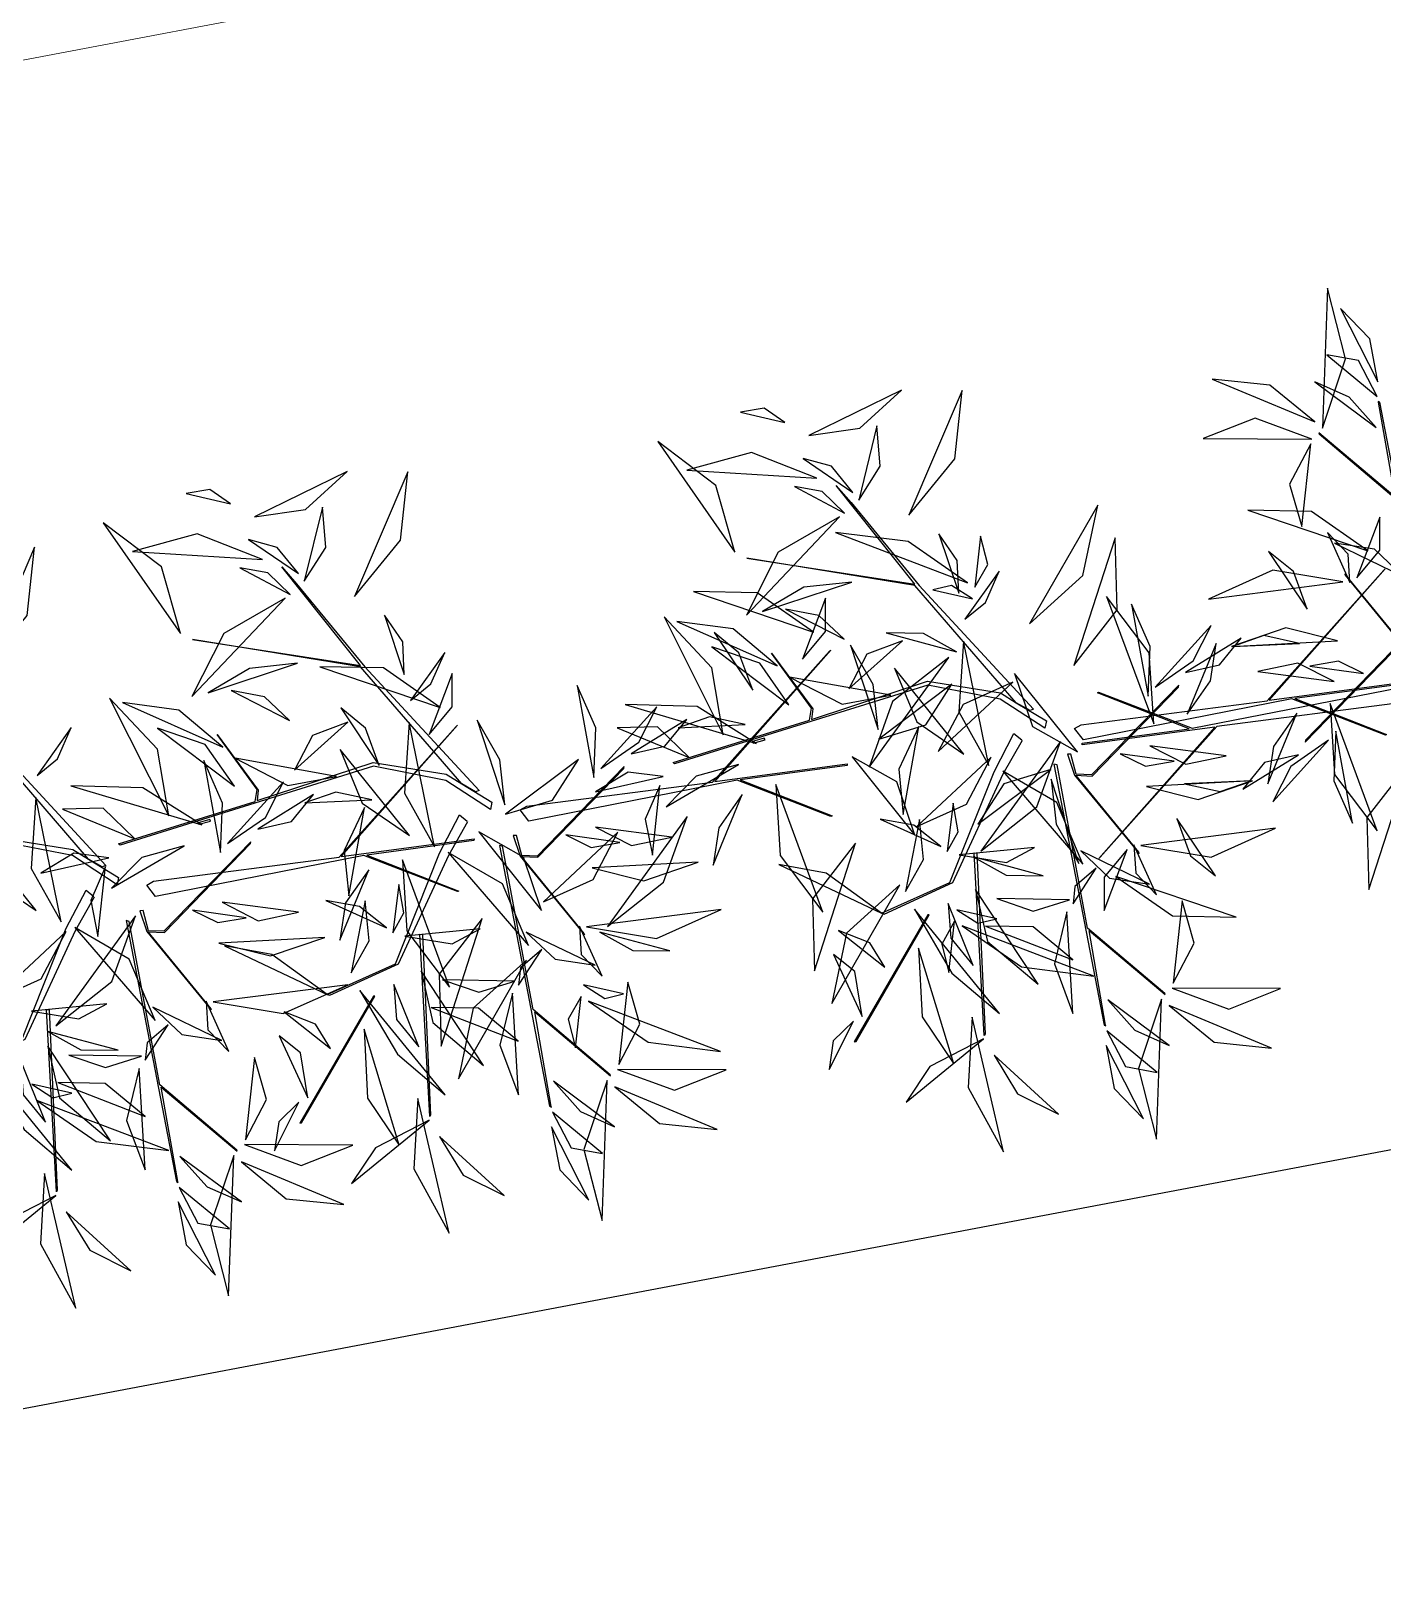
# Model space of a CAD drawing. Header units: centimetres. Extents: x 197412 to 267601, y -375791 to -305433.
# Drawn here: x 208761 to 210687, y -317159 to -314951 of the extents above; entities that cross this region are included whole.
import ezdxf

# ---------------------------------------------------------------- set-up
doc = ezdxf.new("R2010")
doc.units = ezdxf.units.CM
doc.layers.add('3-BAT C-Niveau 0', color=250, linetype='Continuous')
doc.layers.add('prlm-ZCARTOUCHE', color=7, linetype='Continuous', lineweight=13)

# ---------------------------------------------------------------- blocks, each defined once
blk = doc.blocks.new('Groupe-245-1')
at = {"linetype": 'Continuous', "flags": 128}
for points in [[(12697.39, -44405.45), (12691.03, -44401.29), (12680.74, -44399.29), (12644.64, -44410.51), (12644.44, -44410.34), (12663.89, -44404.29), (12664.16, -44402.59), (12658.48, -44394.77), (12664.33, -44402.68), (12664.18, -44404.18), (12680.7, -44398.75), (12691.09, -44400.42), (12693.32, -44401.8), (12678.88, -44385.1), (12654.94, -44381.22), (12678.87, -44384.91), (12667.68, -44370.89), (12669.79, -44373.31), (12679.51, -44385.11), (12695.79, -44402.72), (12695.29, -44402.91), (12693.32, -44401.8), (12697.62, -44404.39)], [(12644.22, -44416.16), (12637.85, -44412), (12627.56, -44410), (12591.46, -44421.22), (12591.26, -44421.05), (12610.71, -44415), (12610.99, -44413.3), (12605.3, -44405.48), (12611.15, -44413.39), (12611, -44414.89), (12627.52, -44409.46), (12637.92, -44411.13), (12640.14, -44412.52), (12625.7, -44395.82), (12601.76, -44391.93), (12625.7, -44395.62), (12614.5, -44381.6), (12616.61, -44384.02), (12626.34, -44395.82), (12642.62, -44413.43), (12642.11, -44413.62), (12640.14, -44412.52), (12644.44, -44415.11)], [(12745.88, -44382.74), (12729.34, -44401.43), (12748.23, -44398.92), (12748.21, -44399.16), (12732.99, -44401.22), (12746.06, -44406.34), (12745.9, -44406.43), (12732.56, -44401.28), (12702.89, -44407.11), (12701.62, -44405.5), (12702.59, -44404.95), (12729.05, -44401.54), (12745.69, -44382.91)], [(12692.7, -44393.45), (12676.16, -44412.14), (12695.06, -44409.63), (12695.04, -44409.87), (12679.81, -44411.93), (12692.88, -44417.06), (12692.72, -44417.14), (12679.38, -44411.99), (12649.71, -44417.82), (12648.44, -44416.21), (12649.42, -44415.66), (12675.87, -44412.25), (12692.51, -44393.62)], [(12700.64, -44409.15), (12701.64, -44412.11), (12710.8, -44423.27), (12710.77, -44423.1), (12701.82, -44412.14), (12704.13, -44412.25), (12716.41, -44399.59), (12716.45, -44399.32), (12704.05, -44412.07), (12701.87, -44412.01), (12701.11, -44409.14)], [(12647.46, -44419.86), (12648.47, -44422.82), (12657.63, -44433.99), (12657.6, -44433.81), (12648.64, -44422.85), (12650.96, -44422.96), (12663.23, -44410.3), (12663.28, -44410.03), (12650.88, -44422.78), (12648.7, -44422.72), (12647.94, -44419.85)], [(12688.88, -44448.96), (12688.76, -44449.19), (12687.35, -44423.21), (12687.73, -44423.23)], [(12680.94, -44432.03), (12680.75, -44432.02), (12670.23, -44450.11), (12670.5, -44450.08)], [(12635.7, -44459.67), (12635.59, -44459.9), (12634.17, -44433.92), (12634.56, -44433.94)]]:
    blk.add_lwpolyline(points, close=True, dxfattribs=at)
for points in [[(12694.15, -44407.21), (12691.41, -44412), (12684.26, -44427.48), (12674.46, -44431.95), (12674.12, -44431.78), (12683.86, -44427.42), (12690.16, -44411.64), (12692.97, -44406.2), (12694.1, -44407.11)], [(12706.05, -44447.73), (12703.7, -44434.25), (12714.52, -44443.38), (12714.47, -44443.24), (12703.48, -44433.94), (12699.14, -44410.68), (12698.69, -44410.55), (12705.83, -44447.72), (12706.08, -44447.84), (12706.06, -44447.77)], [(12640.97, -44417.92), (12638.23, -44422.72), (12631.08, -44438.19), (12621.29, -44442.67), (12620.94, -44442.49), (12630.69, -44438.13), (12636.99, -44422.35), (12639.8, -44416.91), (12640.92, -44417.83)], [(12652.88, -44458.44), (12650.52, -44444.97), (12661.34, -44454.09), (12661.29, -44453.95), (12650.31, -44444.65), (12645.96, -44421.39), (12645.51, -44421.26), (12652.66, -44458.43), (12652.9, -44458.55), (12652.88, -44458.48)]]:
    blk.add_lwpolyline(points, dxfattribs=at)
at = {"linetype": 'Continuous'}
for points in [[(12663.77, -44363.75, -212.86), (12671.04, -44362.69, -209.91), (12677, -44357.28, -208.14), (12677, -44357.28, -208.14), (12663.77, -44363.75, -212.86)], [(12663.77, -44363.75, -212.86), (12671.04, -44362.69, -209.91), (12677, -44357.28, -208.14), (12677, -44357.28, -208.14), (12663.77, -44363.75, -212.86)], [(12678.02, -44375.11, -223.66), (12684.57, -44367.09, -222.36), (12685.64, -44357.34, -219.58), (12685.64, -44357.34, -219.58), (12678.02, -44375.11, -223.66)], [(12660.37, -44361.92, -211.21), (12657.42, -44359.86, -209.03), (12654.04, -44360.44, -206.71), (12654.04, -44360.44, -206.71), (12660.37, -44361.92, -211.21)], [(12660.37, -44361.92, -211.21), (12657.42, -44359.86, -209.03), (12654.04, -44360.44, -206.71), (12654.04, -44360.44, -206.71), (12660.37, -44361.92, -211.21)], [(12670.88, -44372.94, -232.48), (12673.95, -44368.14, -232.45), (12673.48, -44362.37, -231.83), (12673.48, -44362.37, -231.83), (12670.88, -44372.94, -232.48)], [(12653.26, -44380.37, -215.07), (12650.53, -44370.86, -213.8), (12642.26, -44364.61, -214.42), (12642.26, -44364.61, -214.42), (12653.26, -44380.37, -215.07)], [(12664.94, -44369.85, -228.35), (12655.63, -44366.18, -229.1), (12646.42, -44368.71, -232.12), (12646.42, -44368.71, -232.12), (12664.94, -44369.85, -228.35)], [(12624.84, -44385.82, -223.66), (12631.4, -44377.8, -222.36), (12632.47, -44368.06, -219.58), (12632.47, -44368.06, -219.58), (12624.84, -44385.82, -223.66)], [(12670.07, -44371.84, -232.75), (12667.01, -44368.1, -233.5), (12662.95, -44367, -235.42), (12662.95, -44367, -235.42), (12670.07, -44371.84, -232.75)], [(12668.86, -44374.81, -229.3), (12665.67, -44371.72, -228.25), (12661.72, -44371.02, -226.49), (12661.72, -44371.02, -226.49), (12668.86, -44374.81, -229.3)], [(12668.14, -44375.35, -228.97), (12659.42, -44380.35, -227.8), (12654.89, -44389.36, -227.09), (12654.89, -44389.36, -227.09), (12668.14, -44375.35, -228.97)], [(12743.42, -44380.18, -207.25), (12735.37, -44374.56, -205.29), (12726.3, -44374.39, -201.98), (12726.3, -44374.39, -201.98), (12743.42, -44380.18, -207.25)], [(12741.84, -44384.04, -215.21), (12745.11, -44380.08, -213.09), (12745.11, -44375.35, -210.46), (12745.11, -44375.35, -210.46), (12741.84, -44384.04, -215.21)], [(12685.12, -44386.21, -172.05), (12684.91, -44381.57, -171.7), (12682.29, -44377.74, -172.02), (12682.29, -44377.74, -172.02), (12685.12, -44386.21, -172.05)], [(12685.12, -44386.21, -172.05), (12684.91, -44381.57, -171.7), (12682.29, -44377.74, -172.02), (12682.29, -44377.74, -172.02), (12685.12, -44386.21, -172.05)], [(12734.75, -44388.46, -210.84), (12732.79, -44383.13, -209.98), (12729.25, -44380.24, -207.2), (12729.25, -44380.24, -207.2), (12734.75, -44388.46, -210.84)], [(12752.64, -44394.05, -200.44), (12751.93, -44387.64, -199.26), (12748.69, -44382.03, -200.49), (12748.69, -44382.03, -200.49), (12752.64, -44394.05, -200.44)], [(12686.01, -44389.91, -171.59), (12688.92, -44387.52, -169.03), (12690.88, -44383.06, -167.96), (12690.88, -44383.06, -167.96), (12686.01, -44389.91, -171.59)], [(12669.92, -44384.62, -196.26), (12663.06, -44385.34, -195.05), (12657.2, -44388.82, -196.39), (12657.2, -44388.82, -196.39), (12669.92, -44384.62, -196.26)], [(12690.25, -44390.89, -207.25), (12682.19, -44385.28, -205.29), (12673.12, -44385.1, -201.98), (12673.12, -44385.1, -201.98), (12690.25, -44390.89, -207.25)], [(12688.66, -44394.75, -215.21), (12691.93, -44390.8, -213.09), (12691.93, -44386.06, -210.46), (12691.93, -44386.06, -210.46), (12688.66, -44394.75, -215.21)], [(12668.8, -44392.76, -195.33), (12665.2, -44389.37, -195.1), (12660.47, -44388.5, -194.26), (12660.47, -44388.5, -194.26), (12668.8, -44392.76, -195.33)], [(12712.11, -44400.86, -183.78), (12712.4, -44393.82, -183.14), (12709.75, -44387.76, -184.94), (12709.75, -44387.76, -184.94), (12712.11, -44400.86, -183.78)], [(12752.71, -44395.41, -200.73), (12759.4, -44393.39, -197.34), (12763.1, -44387.61, -193.77), (12763.1, -44387.61, -193.77), (12752.71, -44395.41, -200.73)], [(12752.71, -44395.41, -200.73), (12759.4, -44393.39, -197.34), (12763.1, -44387.61, -193.77), (12763.1, -44387.61, -193.77), (12752.71, -44395.41, -200.73)], [(12651.58, -44406.36, -194.97), (12649.96, -44396.86, -192.57), (12643.16, -44389.56, -191.31), (12643.16, -44389.56, -191.31), (12651.58, -44406.36, -194.97)], [(12659.27, -44396.58, -201.48), (12653.01, -44391.29, -202.35), (12644.97, -44390.21, -201.76), (12644.97, -44390.21, -201.76), (12659.27, -44396.58, -201.48)], [(12681.57, -44399.17, -210.84), (12679.62, -44393.84, -209.98), (12676.07, -44390.96, -207.2), (12676.07, -44390.96, -207.2), (12681.57, -44399.17, -210.84)], [(12713.12, -44399.58, -176.88), (12718.54, -44395.85, -176.9), (12721.1, -44390.81, -174.04), (12721.1, -44390.81, -174.04), (12713.12, -44399.58, -176.88)], [(12677.1, -44393, -184.69), (12672.04, -44394.91, -183.17), (12669.47, -44399.83, -181.63), (12669.47, -44399.83, -181.63), (12677.1, -44393, -184.69)], [(12685.83, -44393.04, -176.08), (12685.16, -44403.12, -174.79), (12689.42, -44410.75, -170.69), (12689.42, -44410.75, -170.69), (12685.83, -44393.04, -176.08)], [(12699.46, -44404.77, -200.44), (12698.76, -44398.35, -199.26), (12695.51, -44392.74, -200.49), (12695.51, -44392.74, -200.49), (12699.46, -44404.77, -200.44)], [(12717.43, -44397.51, -161.32), (12722.25, -44396.42, -161.24), (12725.36, -44392.6, -160.95), (12725.36, -44392.6, -160.95), (12717.43, -44397.51, -161.32)], [(12733.68, -44393.35, -223.21), (12728.58, -44392.26, -222.61), (12724.15, -44393.79, -220.88), (12724.15, -44393.79, -220.88), (12733.68, -44393.35, -223.21)], [(12733.68, -44393.35, -223.21), (12728.58, -44392.26, -222.61), (12724.15, -44393.79, -220.88), (12724.15, -44393.79, -220.88), (12733.68, -44393.35, -223.21)], [(12632.84, -44400.62, -171.59), (12635.75, -44398.23, -169.03), (12637.7, -44393.77, -167.96), (12637.7, -44393.77, -167.96), (12632.84, -44400.62, -171.59)], [(12660.95, -44402.11, -207.16), (12656.78, -44396.19, -205.48), (12649.96, -44393.84, -203.83), (12649.96, -44393.84, -203.83), (12660.95, -44402.11, -207.16)], [(12660.95, -44402.11, -207.16), (12656.78, -44396.19, -205.48), (12649.96, -44393.84, -203.83), (12649.96, -44393.84, -203.83), (12660.95, -44402.11, -207.16)], [(12675.99, -44396.9, -205.3), (12679.14, -44404.54, -204.92), (12685.86, -44409.13, -203.9), (12685.86, -44409.13, -203.9), (12675.99, -44396.9, -205.3)], [(12767.24, -44411.38, -204.31), (12775.23, -44405.08, -204.16), (12778.59, -44395.75, -202.67), (12778.59, -44395.75, -202.67), (12767.24, -44411.38, -204.31)], [(12658.94, -44411.57, -183.78), (12659.22, -44404.53, -183.14), (12656.57, -44398.47, -184.94), (12656.57, -44398.47, -184.94), (12658.94, -44411.57, -183.78)], [(12661.02, -44398.15, -188.89), (12668.52, -44402.02, -185.79), (12675.47, -44400.72, -181.22), (12675.47, -44400.72, -181.22), (12661.02, -44398.15, -188.89)], [(12699.53, -44406.12, -200.73), (12706.23, -44404.1, -197.34), (12709.93, -44398.32, -193.77), (12709.93, -44398.32, -193.77), (12699.53, -44406.12, -200.73)], [(12699.53, -44406.12, -200.73), (12706.23, -44404.1, -197.34), (12709.93, -44398.32, -193.77), (12709.93, -44398.32, -193.77), (12699.53, -44406.12, -200.73)], [(12757.87, -44409.09, -210.57), (12755.28, -44401.52, -206.9), (12748.91, -44397.93, -202.54), (12748.91, -44397.93, -202.54), (12757.87, -44409.09, -210.57)], [(12758.12, -44407.87, -217.22), (12765.2, -44404.68, -219.34), (12768.73, -44397.97, -221.55), (12768.73, -44397.97, -221.55), (12758.12, -44407.87, -217.22)], [(12656.29, -44407.62, -206.43), (12647.89, -44402.34, -204.4), (12637.63, -44402.08, -204.36), (12637.63, -44402.08, -204.36), (12656.29, -44407.62, -206.43)], [(12656.29, -44407.62, -206.43), (12647.89, -44402.34, -204.4), (12637.63, -44402.08, -204.36), (12637.63, -44402.08, -204.36), (12656.29, -44407.62, -206.43)], [(12659.95, -44410.29, -176.88), (12665.36, -44406.56, -176.9), (12667.92, -44401.52, -174.04), (12667.92, -44401.52, -174.04), (12659.95, -44410.29, -176.88)], [(12738.04, -44401.89, -225.36), (12738.67, -44412.01, -224.7), (12744.75, -44420.05, -224), (12744.75, -44420.05, -224), (12738.04, -44401.89, -225.36)], [(12632.65, -44403.75, -176.08), (12631.98, -44413.83, -174.79), (12636.24, -44421.46, -170.69), (12636.24, -44421.46, -170.69), (12632.65, -44403.75, -176.08)], [(12664.25, -44408.22, -161.32), (12669.07, -44407.13, -161.24), (12672.19, -44403.32, -160.95), (12672.19, -44403.32, -160.95), (12664.25, -44408.22, -161.32)], [(12680.5, -44404.07, -223.21), (12675.4, -44402.97, -222.61), (12670.97, -44404.5, -220.88), (12670.97, -44404.5, -220.88), (12680.5, -44404.07, -223.21)], [(12680.5, -44404.07, -223.21), (12675.4, -44402.97, -222.61), (12670.97, -44404.5, -220.88), (12670.97, -44404.5, -220.88), (12680.5, -44404.07, -223.21)], [(12733.27, -44403.31, -228.81), (12729.95, -44408.04, -229.15), (12729.14, -44413.36, -227.32), (12729.14, -44413.36, -227.32), (12733.27, -44403.31, -228.81)], [(12646.75, -44409.62, -194.21), (12642.22, -44405.25, -192.81), (12636.46, -44405.39, -190.06), (12636.46, -44405.39, -190.06), (12646.75, -44409.62, -194.21)], [(12646.75, -44409.62, -194.21), (12642.22, -44405.25, -192.81), (12636.46, -44405.39, -190.06), (12636.46, -44405.39, -190.06), (12646.75, -44409.62, -194.21)], [(12679.44, -44405.18, -185.42), (12676.58, -44411.28, -185.31), (12677.22, -44417.75, -184.01), (12677.22, -44417.75, -184.01), (12679.44, -44405.18, -185.42)], [(12714.07, -44422.09, -204.31), (12722.06, -44415.79, -204.16), (12725.41, -44406.46, -202.67), (12725.41, -44406.46, -202.67), (12714.07, -44422.09, -204.31)], [(12622.82, -44407.61, -205.3), (12625.97, -44415.25, -204.92), (12632.68, -44419.85, -203.9), (12632.68, -44419.85, -203.9), (12622.82, -44407.61, -205.3)], [(12657.54, -44407.11, -203.84), (12657.43, -44406.88, -203.87), (12655.75, -44407.33, -202.04), (12655.85, -44407.54, -202.02), (12657.54, -44407.11, -203.84)], [(12704.69, -44419.81, -210.57), (12702.11, -44412.24, -206.9), (12695.73, -44408.64, -202.54), (12695.73, -44408.64, -202.54), (12704.69, -44419.81, -210.57)], [(12704.94, -44418.58, -217.22), (12712.02, -44415.39, -219.34), (12715.55, -44408.68, -221.55), (12715.55, -44408.68, -221.55), (12704.94, -44418.58, -217.22)], [(12712.36, -44407.94, -186.16), (12717.49, -44410.58, -185.75), (12723.23, -44409.37, -185.13), (12723.23, -44409.37, -185.13), (12712.36, -44407.94, -186.16)], [(12653.78, -44410.6, -199.98), (12647.75, -44412.27, -200.36), (12643.44, -44416.65, -199.46), (12643.44, -44416.65, -199.46), (12653.78, -44410.6, -199.98)], [(12708.14, -44409.07, -197.01), (12711.74, -44410.84, -196.39), (12715.81, -44410.14, -196.61), (12715.81, -44410.14, -196.61), (12708.14, -44409.07, -197.01)], [(12749.42, -44410.24, -220.85), (12743.27, -44418.17, -221.31), (12743.55, -44428.42, -222.56), (12743.55, -44428.42, -222.56), (12749.42, -44410.24, -220.85)], [(12643.05, -44412.32, -183.73), (12638.05, -44411.68, -181.29), (12633.37, -44414.51, -179.52), (12633.37, -44414.51, -179.52), (12643.05, -44412.32, -183.73)], [(12684.87, -44412.61, -225.36), (12685.5, -44422.72, -224.7), (12691.58, -44430.76, -224), (12691.58, -44430.76, -224), (12684.87, -44412.61, -225.36)], [(12702.83, -44424.8, -178.9), (12699.12, -44416.03, -176.01), (12691.39, -44411.55, -172.29), (12691.39, -44411.55, -172.29), (12702.83, -44424.8, -178.9)], [(12702.83, -44424.8, -178.9), (12699.12, -44416.03, -176.01), (12691.39, -44411.55, -172.29), (12691.39, -44411.55, -172.29), (12702.83, -44424.8, -178.9)], [(12711.87, -44413.76, -247.3), (12719.23, -44415.59, -244.69), (12726.99, -44412.94, -243.35), (12726.99, -44412.94, -243.35), (12711.87, -44413.76, -247.3)], [(12711.87, -44413.76, -247.3), (12719.23, -44415.59, -244.69), (12726.99, -44412.94, -243.35), (12726.99, -44412.94, -243.35), (12711.87, -44413.76, -247.3)], [(12766.15, -44412.18, -204.62), (12770.84, -44414.81, -205.07), (12776.14, -44414.88, -204.23), (12776.14, -44414.88, -204.23), (12766.15, -44412.18, -204.62)], [(12642.56, -44413.57, -183.47), (12640.48, -44418.41, -183.7), (12641.49, -44423.53, -184.07), (12641.49, -44423.53, -184.07), (12642.56, -44413.57, -183.47)], [(12642.56, -44413.57, -183.47), (12640.48, -44418.41, -183.7), (12641.49, -44423.53, -184.07), (12641.49, -44423.53, -184.07), (12642.56, -44413.57, -183.47)], [(12680.09, -44414.02, -228.81), (12676.77, -44418.75, -229.15), (12675.96, -44424.07, -227.32), (12675.96, -44424.07, -227.32), (12680.09, -44414.02, -228.81)], [(12683.48, -44423, -202.35), (12685.07, -44420.18, -200.21), (12684.36, -44416.14, -199.09), (12684.36, -44416.14, -199.09), (12683.48, -44423, -202.35)], [(12755.72, -44416.18, -220.09), (12748.12, -44423.05, -220.53), (12746.02, -44433.06, -219.34), (12746.02, -44433.06, -219.34), (12755.72, -44416.18, -220.09)], [(12659.18, -44418.65, -186.16), (12664.32, -44421.29, -185.75), (12670.05, -44420.08, -185.13), (12670.05, -44420.08, -185.13), (12659.18, -44418.65, -186.16)], [(12682.58, -44422.3, -202.12), (12678.75, -44419.26, -201.54), (12673.95, -44418.4, -202.14), (12673.95, -44418.4, -202.14), (12682.58, -44422.3, -202.12)], [(12677.57, -44428.7, -199.77), (12680.13, -44424.14, -197.57), (12679.55, -44418.43, -196.35), (12679.55, -44418.43, -196.35), (12677.57, -44428.7, -199.77)], [(12711.08, -44422.14, -179.52), (12721.07, -44423.8, -178.73), (12730.25, -44419.69, -177.91), (12730.25, -44419.69, -177.91), (12711.08, -44422.14, -179.52)], [(12763.85, -44419.71, -212.09), (12766.84, -44421.64, -209.87), (12769.53, -44421, -207.1), (12769.53, -44421, -207.1), (12763.85, -44419.71, -212.09)], [(12763.85, -44419.71, -212.09), (12766.84, -44421.64, -209.87), (12769.53, -44421, -207.1), (12769.53, -44421, -207.1), (12763.85, -44419.71, -212.09)], [(12635.48, -44436.24, -204.31), (12643.47, -44429.94, -204.16), (12646.82, -44420.6, -202.67), (12646.82, -44420.6, -202.67), (12635.48, -44436.24, -204.31)], [(12654.97, -44419.78, -197.01), (12658.56, -44421.55, -196.39), (12662.63, -44420.85, -196.61), (12662.63, -44420.85, -196.61), (12654.97, -44419.78, -197.01)], [(12696.24, -44420.95, -220.85), (12690.09, -44428.88, -221.31), (12690.37, -44439.13, -222.56), (12690.37, -44439.13, -222.56), (12696.24, -44420.95, -220.85)], [(12763.51, -44421.37, -213.12), (12761.67, -44424.61, -210.71), (12762.71, -44428.66, -208.62), (12762.71, -44428.66, -208.62), (12763.51, -44421.37, -213.12)], [(12763.51, -44421.37, -213.12), (12761.67, -44424.61, -210.71), (12762.71, -44428.66, -208.62), (12762.71, -44428.66, -208.62), (12763.51, -44421.37, -213.12)], [(12626.35, -44432.72, -217.22), (12633.43, -44429.54, -219.34), (12636.96, -44422.82, -221.55), (12636.96, -44422.82, -221.55), (12626.35, -44432.72, -217.22)], [(12649.65, -44435.51, -178.9), (12645.94, -44426.74, -176.01), (12638.22, -44422.27, -172.29), (12638.22, -44422.27, -172.29), (12649.65, -44435.51, -178.9)], [(12649.65, -44435.51, -178.9), (12645.94, -44426.74, -176.01), (12638.22, -44422.27, -172.29), (12638.22, -44422.27, -172.29), (12649.65, -44435.51, -178.9)], [(12658.69, -44424.47, -247.3), (12666.05, -44426.3, -244.69), (12673.81, -44423.65, -243.35), (12673.81, -44423.65, -243.35), (12658.69, -44424.47, -247.3)], [(12658.69, -44424.47, -247.3), (12666.05, -44426.3, -244.69), (12673.81, -44423.65, -243.35), (12673.81, -44423.65, -243.35), (12658.69, -44424.47, -247.3)], [(12685.19, -44423.47, -198.87), (12691.93, -44424.57, -195.41), (12695.93, -44422.43, -190.33), (12695.93, -44422.43, -190.33), (12685.19, -44423.47, -198.87)], [(12702.5, -44422.89, -207.06), (12706.61, -44426.77, -208.24), (12712.32, -44427.63, -209.24), (12712.32, -44427.63, -209.24), (12702.5, -44422.89, -207.06)], [(12710.09, -44422.05, -179.83), (12710.34, -44426.1, -178.67), (12713.31, -44429.19, -177.99), (12713.31, -44429.19, -177.99), (12710.09, -44422.05, -179.83)], [(12712.97, -44422.9, -204.62), (12717.66, -44425.52, -205.07), (12722.97, -44425.59, -204.23), (12722.97, -44425.59, -204.23), (12712.97, -44422.9, -204.62)], [(12764.57, -44422.02, -212.64), (12773.02, -44427.87, -211.07), (12783.36, -44429.18, -212.06), (12783.36, -44429.18, -212.06), (12764.57, -44422.02, -212.64)], [(12764.57, -44422.02, -212.64), (12773.02, -44427.87, -211.07), (12783.36, -44429.18, -212.06), (12783.36, -44429.18, -212.06), (12764.57, -44422.02, -212.64)], [(12674.12, -44431.78, -197.23), (12666.24, -44426.11, -194.28), (12659.5, -44424.84, -188.42), (12659.5, -44424.84, -188.42), (12674.12, -44431.78, -197.23)], [(12704.7, -44425.38, -177.75), (12701.67, -44427.97, -175.38), (12701.41, -44430.45, -172.12), (12701.41, -44430.45, -172.12), (12704.7, -44425.38, -177.75)], [(12687.54, -44428.43, -233.25), (12689.21, -44435.8, -238.65), (12696.43, -44441.92, -241.93), (12696.43, -44441.92, -241.93), (12687.54, -44428.43, -233.25)], [(12702.54, -44426.89, -220.09), (12694.95, -44433.76, -220.53), (12692.84, -44443.78, -219.34), (12692.84, -44443.78, -219.34), (12702.54, -44426.89, -220.09)], [(12657.91, -44432.85, -179.52), (12667.89, -44434.51, -178.73), (12677.07, -44430.4, -177.91), (12677.07, -44430.4, -177.91), (12657.91, -44432.85, -179.52)], [(12683.62, -44430.39, -207.72), (12684, -44435.35, -206.62), (12687.19, -44439.25, -205.86), (12687.19, -44439.25, -205.86), (12683.62, -44430.39, -207.72)], [(12690.55, -44429.69, -229.03), (12695.75, -44431.48, -227.48), (12700.89, -44429.87, -225.66), (12700.89, -44429.87, -225.66), (12690.55, -44429.69, -229.03)], [(12710.67, -44430.43, -212.09), (12713.67, -44432.35, -209.87), (12716.35, -44431.72, -207.1), (12716.35, -44431.72, -207.1), (12710.67, -44430.43, -212.09)], [(12710.67, -44430.43, -212.09), (12713.67, -44432.35, -209.87), (12716.35, -44431.72, -207.1), (12716.35, -44431.72, -207.1), (12710.67, -44430.43, -212.09)], [(12715.68, -44441.77, -181.99), (12718.68, -44436.04, -181.12), (12716.96, -44430.04, -179.03), (12716.96, -44430.04, -179.03), (12715.68, -44441.77, -181.99)], [(12656.92, -44432.76, -179.83), (12657.17, -44436.81, -178.67), (12660.13, -44439.9, -177.99), (12660.13, -44439.9, -177.99), (12656.92, -44432.76, -179.83)], [(12678.81, -44431.22, -210.1), (12684.15, -44440.31, -209.96), (12690.95, -44446.09, -205.95), (12690.95, -44446.09, -205.95), (12678.81, -44431.22, -210.1)], [(12700.54, -44431.61, -200.41), (12698.76, -44439, -200.32), (12701.39, -44446.07, -200.54), (12701.39, -44446.07, -200.54), (12700.54, -44431.61, -200.41)], [(12710.33, -44432.08, -213.12), (12708.49, -44435.32, -210.71), (12709.53, -44439.37, -208.62), (12709.53, -44439.37, -208.62), (12710.33, -44432.08, -213.12)], [(12710.33, -44432.08, -213.12), (12708.49, -44435.32, -210.71), (12709.53, -44439.37, -208.62), (12709.53, -44439.37, -208.62), (12710.33, -44432.08, -213.12)], [(12711.39, -44432.73, -212.64), (12719.85, -44438.58, -211.07), (12730.18, -44439.89, -212.06), (12730.18, -44439.89, -212.06), (12711.39, -44432.73, -212.64)], [(12711.39, -44432.73, -212.64), (12719.85, -44438.58, -211.07), (12730.18, -44439.89, -212.06), (12730.18, -44439.89, -212.06), (12711.39, -44432.73, -212.64)], [(12632.02, -44434.18, -198.87), (12638.75, -44435.28, -195.41), (12642.76, -44433.14, -190.33), (12642.76, -44433.14, -190.33), (12632.02, -44434.18, -198.87)], [(12649.32, -44433.6, -207.06), (12653.44, -44437.48, -208.24), (12659.14, -44438.35, -209.24), (12659.14, -44438.35, -209.24), (12649.32, -44433.6, -207.06)], [(12674.61, -44439.46, -218.46), (12672.46, -44436, -216.39), (12668.02, -44434.27, -215.43), (12668.02, -44434.27, -215.43), (12674.61, -44439.46, -218.46)], [(12701.37, -44438.43, -189.87), (12695.72, -44433.74, -186.93), (12688.95, -44433.62, -183.27), (12688.95, -44433.62, -183.27), (12701.37, -44438.43, -189.87)], [(12634.38, -44437.04, -204.62), (12639.07, -44439.66, -205.07), (12644.38, -44439.74, -204.23), (12644.38, -44439.74, -204.23), (12634.38, -44437.04, -204.62)], [(12651.52, -44436.09, -177.75), (12648.49, -44438.68, -175.38), (12648.23, -44441.16, -172.12), (12648.23, -44441.16, -172.12), (12651.52, -44436.09, -177.75)], [(12679.41, -44436.74, -221.24), (12679.91, -44446.55, -218.96), (12684.41, -44453.27, -214.31), (12684.41, -44453.27, -214.31), (12679.41, -44436.74, -221.24)], [(12634.37, -44439.14, -233.25), (12636.04, -44446.51, -238.65), (12643.26, -44452.63, -241.93), (12643.26, -44452.63, -241.93), (12634.37, -44439.14, -233.25)], [(12671.37, -44446.5, -202.5), (12670.35, -44440.11, -200.11), (12667.3, -44437.68, -195.35), (12667.3, -44437.68, -195.35), (12671.37, -44446.5, -202.5)], [(12630.44, -44441.1, -207.72), (12630.82, -44446.06, -206.62), (12634.02, -44449.97, -205.86), (12634.02, -44449.97, -205.86), (12630.44, -44441.1, -207.72)], [(12637.37, -44440.41, -229.03), (12642.57, -44442.19, -227.48), (12647.71, -44440.58, -225.66), (12647.71, -44440.58, -225.66), (12637.37, -44440.41, -229.03)], [(12662.51, -44452.48, -181.99), (12665.51, -44446.75, -181.12), (12663.78, -44440.75, -179.03), (12663.78, -44440.75, -179.03), (12662.51, -44452.48, -181.99)], [(12625.64, -44441.93, -210.1), (12630.97, -44451.02, -209.96), (12637.77, -44456.8, -205.95), (12637.77, -44456.8, -205.95), (12625.64, -44441.93, -210.1)], [(12647.36, -44442.33, -200.41), (12645.58, -44449.72, -200.32), (12648.21, -44456.78, -200.54), (12648.21, -44456.78, -200.54), (12647.36, -44442.33, -200.41)], [(12714.02, -44444.02, -186.41), (12710.72, -44453.89, -187.61), (12713.29, -44463.99, -186.97), (12713.29, -44463.99, -186.97), (12714.02, -44444.02, -186.41)], [(12715.52, -44442.47, -182.25), (12723.6, -44445.44, -178.08), (12730.98, -44442.53, -173.29), (12730.98, -44442.53, -173.29), (12715.52, -44442.47, -182.25)], [(12632.08, -44444.57, -212.09), (12635.08, -44446.5, -209.87), (12637.76, -44445.86, -207.1), (12637.76, -44445.86, -207.1), (12632.08, -44444.57, -212.09)], [(12632.08, -44444.57, -212.09), (12635.08, -44446.5, -209.87), (12637.76, -44445.86, -207.1), (12637.76, -44445.86, -207.1), (12632.08, -44444.57, -212.09)], [(12648.2, -44449.15, -189.87), (12642.54, -44444.45, -186.93), (12635.77, -44444.33, -183.27), (12635.77, -44444.33, -183.27), (12648.2, -44449.15, -189.87)], [(12706.36, -44444.15, -186.97), (12710.21, -44448.45, -187.38), (12715.09, -44450.62, -185.5), (12715.09, -44450.62, -185.5), (12706.36, -44444.15, -186.97)], [(12715.12, -44444.92, -186.4), (12721.5, -44450.17, -186.75), (12729.7, -44451.01, -187), (12729.7, -44451.01, -187), (12715.12, -44444.92, -186.4)], [(12632.8, -44446.88, -212.64), (12641.25, -44452.72, -211.07), (12651.59, -44454.03, -212.06), (12651.59, -44454.03, -212.06), (12632.8, -44446.88, -212.64)], [(12632.8, -44446.88, -212.64), (12641.25, -44452.72, -211.07), (12651.59, -44454.03, -212.06), (12651.59, -44454.03, -212.06), (12632.8, -44446.88, -212.64)], [(12670.13, -44447.14, -211.6), (12667.24, -44449.95, -211.07), (12666.66, -44454.05, -211.1), (12666.66, -44454.05, -211.1), (12670.13, -44447.14, -211.6)], [(12687.05, -44446.6, -223.19), (12686.49, -44456.6, -225.59), (12691.51, -44465.77, -225.79), (12691.51, -44465.77, -225.79), (12687.05, -44446.6, -223.19)], [(12687.05, -44446.6, -223.19), (12686.49, -44456.6, -225.59), (12691.51, -44465.77, -225.79), (12691.51, -44465.77, -225.79), (12687.05, -44446.6, -223.19)], [(12688.68, -44449.69, -214.21), (12681.01, -44453.65, -211.43), (12677.62, -44458.73, -206.15), (12677.62, -44458.73, -206.15), (12688.68, -44449.69, -214.21)], [(12706.11, -44450.63, -174.84), (12707.26, -44456.75, -175.45), (12711.43, -44461.07, -176.76), (12711.43, -44461.07, -176.76), (12706.11, -44450.63, -174.84)], [(12706.24, -44448.56, -174.58), (12708.89, -44453.65, -172.2), (12713.38, -44454.46, -168.43), (12713.38, -44454.46, -168.43), (12706.24, -44448.56, -174.58)], [(12690.16, -44452.03, -215.73), (12693.51, -44457.51, -216.78), (12699.34, -44460.44, -215.22), (12699.34, -44460.44, -215.22), (12690.16, -44452.03, -215.73)], [(12690.16, -44452.03, -215.73), (12693.51, -44457.51, -216.78), (12699.34, -44460.44, -215.22), (12699.34, -44460.44, -215.22), (12690.16, -44452.03, -215.73)], [(12653.18, -44454.86, -186.97), (12657.03, -44459.17, -187.38), (12661.92, -44461.34, -185.5), (12661.92, -44461.34, -185.5), (12653.18, -44454.86, -186.97)], [(12660.85, -44454.73, -186.41), (12657.54, -44464.6, -187.61), (12660.11, -44474.7, -186.97), (12660.11, -44474.7, -186.97), (12660.85, -44454.73, -186.41)], [(12662.35, -44453.18, -182.25), (12670.42, -44456.15, -178.08), (12677.8, -44453.24, -173.29), (12677.8, -44453.24, -173.29), (12662.35, -44453.18, -182.25)], [(12633.87, -44457.31, -223.19), (12633.31, -44467.31, -225.59), (12638.33, -44476.48, -225.79), (12638.33, -44476.48, -225.79), (12633.87, -44457.31, -223.19)], [(12633.87, -44457.31, -223.19), (12633.31, -44467.31, -225.59), (12638.33, -44476.48, -225.79), (12638.33, -44476.48, -225.79), (12633.87, -44457.31, -223.19)], [(12661.94, -44455.63, -186.4), (12668.32, -44460.88, -186.75), (12676.53, -44461.72, -187), (12676.53, -44461.72, -187), (12661.94, -44455.63, -186.4)], [(12653.06, -44459.27, -174.58), (12655.71, -44464.36, -172.2), (12660.21, -44465.17, -168.43), (12660.21, -44465.17, -168.43), (12653.06, -44459.27, -174.58)], [(12635.5, -44460.4, -214.21), (12627.83, -44464.36, -211.43), (12624.44, -44469.44, -206.15), (12624.44, -44469.44, -206.15), (12635.5, -44460.4, -214.21)], [(12652.94, -44461.34, -174.84), (12654.08, -44467.46, -175.45), (12658.25, -44471.78, -176.76), (12658.25, -44471.78, -176.76), (12652.94, -44461.34, -174.84)], [(12636.98, -44462.74, -215.73), (12640.33, -44468.22, -216.78), (12646.16, -44471.15, -215.22), (12646.16, -44471.15, -215.22), (12636.98, -44462.74, -215.73)], [(12636.98, -44462.74, -215.73), (12640.33, -44468.22, -216.78), (12646.16, -44471.15, -215.22), (12646.16, -44471.15, -215.22), (12636.98, -44462.74, -215.73)]]:
    blk.add_polyline3d(points, dxfattribs=at)
blk = doc.blocks.new('Groupe-248-1')
at = {"linetype": 'Continuous', "flags": 128}
for points in [[(12823.86, -44347.43), (12826.22, -44360.9), (12815.4, -44351.78), (12815.45, -44351.92), (12826.43, -44361.22), (12830.78, -44384.48), (12831.23, -44384.61), (12824.08, -44347.44), (12823.84, -44347.32), (12823.86, -44347.39)], [(12773.12, -44395.63), (12770.38, -44400.43), (12763.23, -44415.91), (12753.43, -44420.38), (12753.09, -44420.2), (12762.83, -44415.84), (12769.14, -44400.06), (12771.94, -44394.62), (12773.07, -44395.54)], [(12785.02, -44436.15), (12782.67, -44422.68), (12793.49, -44431.8), (12793.44, -44431.66), (12782.46, -44422.36), (12778.11, -44399.1), (12777.66, -44398.98), (12784.81, -44436.14), (12785.05, -44436.26), (12785.03, -44436.19)]]:
    blk.add_lwpolyline(points, dxfattribs=at)
for points in [[(12776.36, -44393.87), (12770, -44389.71), (12759.71, -44387.71), (12723.61, -44398.93), (12723.41, -44398.76), (12742.86, -44392.72), (12743.13, -44391.01), (12737.45, -44383.19), (12743.3, -44391.1), (12743.15, -44392.61), (12759.67, -44387.17), (12770.06, -44388.84), (12772.29, -44390.23), (12757.85, -44373.53), (12733.91, -44369.64), (12757.84, -44373.33), (12746.65, -44359.31), (12748.76, -44361.73), (12758.48, -44373.53), (12774.76, -44391.14), (12774.26, -44391.33), (12772.29, -44390.23), (12776.59, -44392.82)], [(12824.85, -44371.16), (12808.31, -44389.86), (12827.2, -44387.34), (12827.19, -44387.58), (12811.96, -44389.64), (12825.03, -44394.77), (12824.87, -44394.85), (12811.53, -44389.7), (12781.86, -44395.53), (12780.59, -44393.92), (12781.56, -44393.37), (12808.02, -44389.97), (12824.66, -44371.33)], [(12829.28, -44386.01), (12828.27, -44383.05), (12819.11, -44371.88), (12819.14, -44372.06), (12828.1, -44383.02), (12825.78, -44382.91), (12813.51, -44395.57), (12813.46, -44395.84), (12825.86, -44383.09), (12828.04, -44383.15), (12828.8, -44386.02)], [(12779.61, -44397.57), (12780.61, -44400.53), (12789.78, -44411.7), (12789.74, -44411.52), (12780.79, -44400.56), (12783.1, -44400.67), (12795.38, -44388.01), (12795.43, -44387.74), (12783.02, -44400.49), (12780.85, -44400.43), (12780.08, -44397.56)], [(12784.04, -44412.42), (12800.58, -44393.73), (12781.68, -44396.24), (12781.7, -44396), (12796.93, -44393.94), (12783.86, -44388.81), (12784.02, -44388.73), (12797.35, -44393.88), (12827.03, -44388.05), (12828.29, -44389.66), (12827.32, -44390.21), (12800.87, -44393.61), (12784.23, -44412.25)], [(12767.85, -44437.39), (12767.73, -44437.61), (12766.32, -44411.63), (12766.7, -44411.65)], [(12759.91, -44420.45), (12759.72, -44420.44), (12749.2, -44438.53), (12749.47, -44438.5)]]:
    blk.add_lwpolyline(points, close=True, dxfattribs=at)
at = {"linetype": 'Continuous'}
for points in [[(12815.89, -44351.14, -186.41), (12819.2, -44341.27, -187.61), (12816.63, -44331.17, -186.97), (12816.63, -44331.17, -186.97), (12815.89, -44351.14, -186.41)], [(12823.8, -44344.53, -174.84), (12822.66, -44338.41, -175.45), (12818.49, -44334.09, -176.76), (12818.49, -44334.09, -176.76), (12823.8, -44344.53, -174.84)], [(12823.68, -44346.6, -174.58), (12821.03, -44341.51, -172.2), (12816.53, -44340.7, -168.43), (12816.53, -44340.7, -168.43), (12823.68, -44346.6, -174.58)], [(12814.8, -44350.24, -186.4), (12808.42, -44344.99, -186.75), (12800.21, -44344.15, -187), (12800.21, -44344.15, -187), (12814.8, -44350.24, -186.4)], [(12823.56, -44351.01, -186.97), (12819.71, -44346.7, -187.38), (12814.82, -44344.53, -185.5), (12814.82, -44344.53, -185.5), (12823.56, -44351.01, -186.97)], [(12742.74, -44352.18, -212.86), (12750.01, -44351.11, -209.91), (12755.97, -44345.7, -208.14), (12755.97, -44345.7, -208.14), (12742.74, -44352.18, -212.86)], [(12742.74, -44352.18, -212.86), (12750.01, -44351.11, -209.91), (12755.97, -44345.7, -208.14), (12755.97, -44345.7, -208.14), (12742.74, -44352.18, -212.86)], [(12756.99, -44363.53, -223.66), (12763.54, -44355.51, -222.36), (12764.61, -44345.77, -219.58), (12764.61, -44345.77, -219.58), (12756.99, -44363.53, -223.66)], [(12739.34, -44350.34, -211.21), (12736.39, -44348.28, -209.03), (12733.01, -44348.86, -206.71), (12733.01, -44348.86, -206.71), (12739.34, -44350.34, -211.21)], [(12739.34, -44350.34, -211.21), (12736.39, -44348.28, -209.03), (12733.01, -44348.86, -206.71), (12733.01, -44348.86, -206.71), (12739.34, -44350.34, -211.21)], [(12749.85, -44361.36, -232.48), (12752.92, -44356.56, -232.45), (12752.45, -44350.79, -231.83), (12752.45, -44350.79, -231.83), (12749.85, -44361.36, -232.48)], [(12814.39, -44352.69, -182.25), (12806.32, -44349.72, -178.08), (12798.94, -44352.62, -173.29), (12798.94, -44352.62, -173.29), (12814.39, -44352.69, -182.25)], [(12732.23, -44368.8, -215.07), (12729.5, -44359.28, -213.8), (12721.23, -44353.03, -214.42), (12721.23, -44353.03, -214.42), (12732.23, -44368.8, -215.07)], [(12814.23, -44353.38, -181.99), (12811.23, -44359.12, -181.12), (12812.96, -44365.12, -179.03), (12812.96, -44365.12, -179.03), (12814.23, -44353.38, -181.99)], [(12743.91, -44358.27, -228.35), (12734.6, -44354.6, -229.1), (12725.39, -44357.13, -232.12), (12725.39, -44357.13, -232.12), (12743.91, -44358.27, -228.35)], [(12749.04, -44360.27, -232.75), (12745.98, -44356.52, -233.5), (12741.92, -44355.43, -235.42), (12741.92, -44355.43, -235.42), (12749.04, -44360.27, -232.75)], [(12747.83, -44363.23, -229.3), (12744.64, -44360.14, -228.25), (12740.69, -44359.45, -226.49), (12740.69, -44359.45, -226.49), (12747.83, -44363.23, -229.3)], [(12774.2, -44378.98, -220.09), (12781.79, -44372.11, -220.53), (12783.9, -44362.09, -219.34), (12783.9, -44362.09, -219.34), (12774.2, -44378.98, -220.09)], [(12747.11, -44363.77, -228.97), (12738.39, -44368.77, -227.8), (12733.87, -44377.78, -227.09), (12733.87, -44377.78, -227.09), (12747.11, -44363.77, -228.97)], [(12822.39, -44368.6, -207.25), (12814.34, -44362.99, -205.29), (12805.27, -44362.81, -201.98), (12805.27, -44362.81, -201.98), (12822.39, -44368.6, -207.25)], [(12820.81, -44372.46, -215.21), (12824.08, -44368.51, -213.09), (12824.08, -44363.78, -210.46), (12824.08, -44363.78, -210.46), (12820.81, -44372.46, -215.21)], [(12765.35, -44373.14, -212.64), (12756.89, -44367.29, -211.07), (12746.56, -44365.98, -212.06), (12746.56, -44365.98, -212.06), (12765.35, -44373.14, -212.64)], [(12765.35, -44373.14, -212.64), (12756.89, -44367.29, -211.07), (12746.56, -44365.98, -212.06), (12746.56, -44365.98, -212.06), (12765.35, -44373.14, -212.64)], [(12764.1, -44374.63, -172.05), (12763.88, -44369.99, -171.7), (12761.26, -44366.16, -172.02), (12761.26, -44366.16, -172.02), (12764.1, -44374.63, -172.05)], [(12764.1, -44374.63, -172.05), (12763.88, -44369.99, -171.7), (12761.26, -44366.16, -172.02), (12761.26, -44366.16, -172.02), (12764.1, -44374.63, -172.05)], [(12766.41, -44373.79, -213.12), (12768.25, -44370.55, -210.71), (12767.21, -44366.5, -208.62), (12767.21, -44366.5, -208.62), (12766.41, -44373.79, -213.12)], [(12766.41, -44373.79, -213.12), (12768.25, -44370.55, -210.71), (12767.21, -44366.5, -208.62), (12767.21, -44366.5, -208.62), (12766.41, -44373.79, -213.12)], [(12780.5, -44384.92, -220.85), (12786.65, -44376.99, -221.31), (12786.37, -44366.74, -222.56), (12786.37, -44366.74, -222.56), (12780.5, -44384.92, -220.85)], [(12819.82, -44373.11, -179.83), (12819.57, -44369.06, -178.67), (12816.61, -44365.97, -177.99), (12816.61, -44365.97, -177.99), (12819.82, -44373.11, -179.83)], [(12813.72, -44376.89, -210.84), (12811.76, -44371.55, -209.98), (12808.22, -44368.67, -207.2), (12808.22, -44368.67, -207.2), (12813.72, -44376.89, -210.84)], [(12827.42, -44372.27, -207.06), (12823.3, -44368.38, -208.24), (12817.6, -44367.52, -209.24), (12817.6, -44367.52, -209.24), (12827.42, -44372.27, -207.06)], [(12748.89, -44373.04, -196.26), (12742.03, -44373.77, -195.05), (12736.17, -44377.24, -196.39), (12736.17, -44377.24, -196.39), (12748.89, -44373.04, -196.26)], [(12764.98, -44378.33, -171.59), (12767.89, -44375.94, -169.03), (12769.85, -44371.48, -167.96), (12769.85, -44371.48, -167.96), (12764.98, -44378.33, -171.59)], [(12818.83, -44373.02, -179.52), (12808.85, -44371.36, -178.73), (12799.67, -44375.47, -177.91), (12799.67, -44375.47, -177.91), (12818.83, -44373.02, -179.52)], [(12766.07, -44375.44, -212.09), (12763.07, -44373.52, -209.87), (12760.39, -44374.15, -207.1), (12760.39, -44374.15, -207.1), (12766.07, -44375.44, -212.09)], [(12766.07, -44375.44, -212.09), (12763.07, -44373.52, -209.87), (12760.39, -44374.15, -207.1), (12760.39, -44374.15, -207.1), (12766.07, -44375.44, -212.09)], [(12791.87, -44393.26, -225.36), (12791.24, -44383.15, -224.7), (12785.16, -44375.11, -224), (12785.16, -44375.11, -224), (12791.87, -44393.26, -225.36)], [(12747.77, -44381.18, -195.33), (12744.17, -44377.8, -195.1), (12739.44, -44376.92, -194.26), (12739.44, -44376.92, -194.26), (12747.77, -44381.18, -195.33)], [(12791.08, -44389.28, -183.78), (12791.37, -44382.24, -183.14), (12788.72, -44376.19, -184.94), (12788.72, -44376.19, -184.94), (12791.08, -44389.28, -183.78)], [(12730.55, -44394.79, -194.97), (12728.93, -44385.28, -192.57), (12722.13, -44377.98, -191.31), (12722.13, -44377.98, -191.31), (12730.55, -44394.79, -194.97)], [(12738.24, -44385, -201.48), (12731.98, -44379.71, -202.35), (12723.94, -44378.64, -201.76), (12723.94, -44378.64, -201.76), (12738.24, -44385, -201.48)], [(12792.09, -44388.01, -176.88), (12797.51, -44384.27, -176.9), (12800.07, -44379.23, -174.04), (12800.07, -44379.23, -174.04), (12792.09, -44388.01, -176.88)], [(12818.05, -44381.4, -247.3), (12810.69, -44379.57, -244.69), (12802.93, -44382.22, -243.35), (12802.93, -44382.22, -243.35), (12818.05, -44381.4, -247.3)], [(12818.05, -44381.4, -247.3), (12810.69, -44379.57, -244.69), (12802.93, -44382.22, -243.35), (12802.93, -44382.22, -243.35), (12818.05, -44381.4, -247.3)], [(12756.07, -44381.42, -184.69), (12751.01, -44383.34, -183.17), (12748.44, -44388.25, -181.63), (12748.44, -44388.25, -181.63), (12756.07, -44381.42, -184.69)], [(12763.76, -44382.97, -204.62), (12759.08, -44380.35, -205.07), (12753.77, -44380.28, -204.23), (12753.77, -44380.28, -204.23), (12763.76, -44382.97, -204.62)], [(12764.8, -44381.46, -176.08), (12764.13, -44391.54, -174.79), (12768.39, -44399.17, -170.69), (12768.39, -44399.17, -170.69), (12764.8, -44381.46, -176.08)], [(12796.4, -44385.93, -161.32), (12801.22, -44384.84, -161.24), (12804.33, -44381.03, -160.95), (12804.33, -44381.03, -160.95), (12796.4, -44385.93, -161.32)], [(12796.65, -44391.85, -228.81), (12799.97, -44387.12, -229.15), (12800.78, -44381.8, -227.32), (12800.78, -44381.8, -227.32), (12796.65, -44391.85, -228.81)], [(12812.65, -44381.78, -223.21), (12807.55, -44380.68, -222.61), (12803.12, -44382.21, -220.88), (12803.12, -44382.21, -220.88), (12812.65, -44381.78, -223.21)], [(12812.65, -44381.78, -223.21), (12807.55, -44380.68, -222.61), (12803.12, -44382.21, -220.88), (12803.12, -44382.21, -220.88), (12812.65, -44381.78, -223.21)], [(12739.92, -44390.53, -207.16), (12735.75, -44384.61, -205.48), (12728.93, -44382.26, -203.83), (12728.93, -44382.26, -203.83), (12739.92, -44390.53, -207.16)], [(12739.92, -44390.53, -207.16), (12735.75, -44384.61, -205.48), (12728.93, -44382.26, -203.83), (12728.93, -44382.26, -203.83), (12739.92, -44390.53, -207.16)], [(12762.67, -44383.78, -204.31), (12754.68, -44390.08, -204.16), (12751.33, -44399.41, -202.67), (12751.33, -44399.41, -202.67), (12762.67, -44383.78, -204.31)], [(12821.77, -44386.09, -197.01), (12818.18, -44384.32, -196.39), (12814.11, -44385.02, -196.61), (12814.11, -44385.02, -196.61), (12821.77, -44386.09, -197.01)], [(12739.99, -44386.58, -188.89), (12747.49, -44390.44, -185.79), (12754.44, -44389.14, -181.22), (12754.44, -44389.14, -181.22), (12739.99, -44386.58, -188.89)], [(12754.96, -44385.32, -205.3), (12758.11, -44392.96, -204.92), (12764.83, -44397.56, -203.9), (12764.83, -44397.56, -203.9), (12754.96, -44385.32, -205.3)], [(12772.05, -44386.06, -210.57), (12774.63, -44393.63, -206.9), (12781, -44397.23, -202.54), (12781, -44397.23, -202.54), (12772.05, -44386.06, -210.57)], [(12817.56, -44387.22, -186.16), (12812.42, -44384.58, -185.75), (12806.69, -44385.79, -185.13), (12806.69, -44385.79, -185.13), (12817.56, -44387.22, -186.16)], [(12771.8, -44387.29, -217.22), (12764.72, -44390.48, -219.34), (12761.19, -44397.19, -221.55), (12761.19, -44397.19, -221.55), (12771.8, -44387.29, -217.22)], [(12735.26, -44396.04, -206.43), (12726.86, -44390.77, -204.4), (12716.6, -44390.5, -204.36), (12716.6, -44390.5, -204.36), (12735.26, -44396.04, -206.43)], [(12735.26, -44396.04, -206.43), (12726.86, -44390.77, -204.4), (12716.6, -44390.5, -204.36), (12716.6, -44390.5, -204.36), (12735.26, -44396.04, -206.43)], [(12817.01, -44390.32, -225.36), (12817.64, -44400.44, -224.7), (12823.72, -44408.47, -224), (12823.72, -44408.47, -224), (12817.01, -44390.32, -225.36)], [(12812.24, -44391.73, -228.81), (12808.92, -44396.46, -229.15), (12808.11, -44401.78, -227.32), (12808.11, -44401.78, -227.32), (12812.24, -44391.73, -228.81)], [(12725.72, -44398.04, -194.21), (12721.19, -44393.67, -192.81), (12715.43, -44393.81, -190.06), (12715.43, -44393.81, -190.06), (12725.72, -44398.04, -194.21)], [(12725.72, -44398.04, -194.21), (12721.19, -44393.67, -192.81), (12715.43, -44393.81, -190.06), (12715.43, -44393.81, -190.06), (12725.72, -44398.04, -194.21)], [(12736.51, -44395.53, -203.84), (12736.4, -44395.3, -203.87), (12734.73, -44395.75, -202.04), (12734.82, -44395.97, -202.02), (12736.51, -44395.53, -203.84)], [(12758.41, -44393.6, -185.42), (12755.55, -44399.7, -185.31), (12756.19, -44406.17, -184.01), (12756.19, -44406.17, -184.01), (12758.41, -44393.6, -185.42)], [(12817.8, -44394.3, -183.78), (12817.52, -44401.34, -183.14), (12820.17, -44407.4, -184.94), (12820.17, -44407.4, -184.94), (12817.8, -44394.3, -183.78)], [(12787.11, -44397.49, -197.01), (12790.71, -44399.26, -196.39), (12794.78, -44398.56, -196.61), (12794.78, -44398.56, -196.61), (12787.11, -44397.49, -197.01)], [(12791.33, -44396.36, -186.16), (12796.46, -44399, -185.75), (12802.2, -44397.79, -185.13), (12802.2, -44397.79, -185.13), (12791.33, -44396.36, -186.16)], [(12812.49, -44397.65, -161.32), (12807.66, -44398.74, -161.24), (12804.55, -44402.55, -160.95), (12804.55, -44402.55, -160.95), (12812.49, -44397.65, -161.32)], [(12816.79, -44395.57, -176.88), (12811.38, -44399.31, -176.9), (12808.82, -44404.35, -174.04), (12808.82, -44404.35, -174.04), (12816.79, -44395.57, -176.88)], [(12732.75, -44399.02, -199.98), (12726.72, -44400.69, -200.36), (12722.41, -44405.07, -199.46), (12722.41, -44405.07, -199.46), (12732.75, -44399.02, -199.98)], [(12777.21, -44399.75, -200.73), (12770.51, -44401.77, -197.34), (12766.81, -44407.55, -193.77), (12766.81, -44407.55, -193.77), (12777.21, -44399.75, -200.73)], [(12777.21, -44399.75, -200.73), (12770.51, -44401.77, -197.34), (12766.81, -44407.55, -193.77), (12766.81, -44407.55, -193.77), (12777.21, -44399.75, -200.73)], [(12828.39, -44398.67, -220.85), (12822.24, -44406.59, -221.31), (12822.52, -44416.84, -222.56), (12822.52, -44416.84, -222.56), (12828.39, -44398.67, -220.85)], [(12722.02, -44400.75, -183.73), (12717.02, -44400.1, -181.29), (12712.34, -44402.93, -179.52), (12712.34, -44402.93, -179.52), (12722.02, -44400.75, -183.73)], [(12721.53, -44402, -183.47), (12719.45, -44406.84, -183.7), (12720.47, -44411.95, -184.07), (12720.47, -44411.95, -184.07), (12721.53, -44402, -183.47)], [(12721.53, -44402, -183.47), (12719.45, -44406.84, -183.7), (12720.47, -44411.95, -184.07), (12720.47, -44411.95, -184.07), (12721.53, -44402, -183.47)], [(12781.8, -44413.22, -178.9), (12778.09, -44404.45, -176.01), (12770.37, -44399.98, -172.29), (12770.37, -44399.98, -172.29), (12781.8, -44413.22, -178.9)], [(12781.8, -44413.22, -178.9), (12778.09, -44404.45, -176.01), (12770.37, -44399.98, -172.29), (12770.37, -44399.98, -172.29), (12781.8, -44413.22, -178.9)], [(12777.28, -44401.1, -200.44), (12777.98, -44407.52, -199.26), (12781.23, -44413.13, -200.49), (12781.23, -44413.13, -200.49), (12777.28, -44401.1, -200.44)], [(12790.84, -44402.18, -247.3), (12798.2, -44404.01, -244.69), (12805.96, -44401.36, -243.35), (12805.96, -44401.36, -243.35), (12790.84, -44402.18, -247.3)], [(12790.84, -44402.18, -247.3), (12798.2, -44404.01, -244.69), (12805.96, -44401.36, -243.35), (12805.96, -44401.36, -243.35), (12790.84, -44402.18, -247.3)], [(12796.24, -44401.8, -223.21), (12801.34, -44402.9, -222.61), (12805.77, -44401.37, -220.88), (12805.77, -44401.37, -220.88), (12796.24, -44401.8, -223.21)], [(12796.24, -44401.8, -223.21), (12801.34, -44402.9, -222.61), (12805.77, -44401.37, -220.88), (12805.77, -44401.37, -220.88), (12796.24, -44401.8, -223.21)], [(12762.45, -44411.42, -202.35), (12764.04, -44408.61, -200.21), (12763.33, -44404.56, -199.09), (12763.33, -44404.56, -199.09), (12762.45, -44411.42, -202.35)], [(12761.55, -44410.72, -202.12), (12757.72, -44407.68, -201.54), (12752.93, -44406.82, -202.14), (12752.93, -44406.82, -202.14), (12761.55, -44410.72, -202.12)], [(12756.54, -44417.12, -199.77), (12759.1, -44412.56, -197.57), (12758.52, -44406.85, -196.35), (12758.52, -44406.85, -196.35), (12756.54, -44417.12, -199.77)], [(12790.05, -44410.56, -179.52), (12800.04, -44412.22, -178.73), (12809.22, -44408.11, -177.91), (12809.22, -44408.11, -177.91), (12790.05, -44410.56, -179.52)], [(12795.17, -44406.7, -210.84), (12797.12, -44412.03, -209.98), (12800.67, -44414.91, -207.2), (12800.67, -44414.91, -207.2), (12795.17, -44406.7, -210.84)], [(12764.16, -44411.89, -198.87), (12770.9, -44412.99, -195.41), (12774.9, -44410.85, -190.33), (12774.9, -44410.85, -190.33), (12764.16, -44411.89, -198.87)], [(12789.06, -44410.47, -179.83), (12789.31, -44414.52, -178.67), (12792.28, -44417.61, -177.99), (12792.28, -44417.61, -177.99), (12789.06, -44410.47, -179.83)], [(12781.47, -44411.31, -207.06), (12785.58, -44415.2, -208.24), (12791.29, -44416.06, -209.24), (12791.29, -44416.06, -209.24), (12781.47, -44411.31, -207.06)], [(12788.08, -44411.12, -215.21), (12784.81, -44415.07, -213.09), (12784.81, -44419.81, -210.46), (12784.81, -44419.81, -210.46), (12788.08, -44411.12, -215.21)], [(12753.09, -44420.2, -197.23), (12745.21, -44414.53, -194.28), (12738.47, -44413.26, -188.42), (12738.47, -44413.26, -188.42), (12753.09, -44420.2, -197.23)], [(12783.67, -44413.8, -177.75), (12780.64, -44416.39, -175.38), (12780.38, -44418.87, -172.12), (12780.38, -44418.87, -172.12), (12783.67, -44413.8, -177.75)], [(12786.49, -44414.98, -207.25), (12794.55, -44420.59, -205.29), (12803.62, -44420.77, -201.98), (12803.62, -44420.77, -201.98), (12786.49, -44414.98, -207.25)], [(12766.51, -44416.85, -233.25), (12768.18, -44424.22, -238.65), (12775.4, -44430.34, -241.93), (12775.4, -44430.34, -241.93), (12766.51, -44416.85, -233.25)], [(12757.78, -44419.64, -210.1), (12763.12, -44428.73, -209.96), (12769.92, -44434.51, -205.95), (12769.92, -44434.51, -205.95), (12757.78, -44419.64, -210.1)], [(12762.59, -44418.81, -207.72), (12762.97, -44423.78, -206.62), (12766.16, -44427.68, -205.86), (12766.16, -44427.68, -205.86), (12762.59, -44418.81, -207.72)], [(12769.52, -44418.12, -229.03), (12774.72, -44419.9, -227.48), (12779.86, -44418.29, -225.66), (12779.86, -44418.29, -225.66), (12769.52, -44418.12, -229.03)], [(12794.66, -44430.2, -181.99), (12797.65, -44424.46, -181.12), (12795.93, -44418.46, -179.03), (12795.93, -44418.46, -179.03), (12794.66, -44430.2, -181.99)], [(12779.51, -44420.04, -200.41), (12777.73, -44427.43, -200.32), (12780.36, -44434.49, -200.54), (12780.36, -44434.49, -200.54), (12779.51, -44420.04, -200.41)], [(12753.58, -44427.88, -218.46), (12751.43, -44424.42, -216.39), (12746.99, -44422.69, -215.43), (12746.99, -44422.69, -215.43), (12753.58, -44427.88, -218.46)], [(12780.35, -44426.86, -189.87), (12774.69, -44422.16, -186.93), (12767.92, -44422.04, -183.27), (12767.92, -44422.04, -183.27), (12780.35, -44426.86, -189.87)], [(12750.34, -44434.93, -202.5), (12749.32, -44428.53, -200.11), (12746.27, -44426.1, -195.35), (12746.27, -44426.1, -195.35), (12750.34, -44434.93, -202.5)], [(12758.38, -44425.17, -221.24), (12758.88, -44434.97, -218.96), (12763.38, -44441.69, -214.31), (12763.38, -44441.69, -214.31), (12758.38, -44425.17, -221.24)], [(12785.33, -44432.57, -186.97), (12789.18, -44436.88, -187.38), (12794.06, -44439.05, -185.5), (12794.06, -44439.05, -185.5), (12785.33, -44432.57, -186.97)], [(12792.99, -44432.44, -186.41), (12789.69, -44442.31, -187.61), (12792.26, -44452.41, -186.97), (12792.26, -44452.41, -186.97), (12792.99, -44432.44, -186.41)], [(12794.49, -44430.89, -182.25), (12802.57, -44433.87, -178.08), (12809.95, -44430.96, -173.29), (12809.95, -44430.96, -173.29), (12794.49, -44430.89, -182.25)], [(12766.02, -44435.02, -223.19), (12765.46, -44445.02, -225.59), (12770.48, -44454.2, -225.79), (12770.48, -44454.2, -225.79), (12766.02, -44435.02, -223.19)], [(12766.02, -44435.02, -223.19), (12765.46, -44445.02, -225.59), (12770.48, -44454.2, -225.79), (12770.48, -44454.2, -225.79), (12766.02, -44435.02, -223.19)], [(12794.09, -44433.34, -186.4), (12800.47, -44438.59, -186.75), (12808.67, -44439.43, -187), (12808.67, -44439.43, -187), (12794.09, -44433.34, -186.4)], [(12749.1, -44435.57, -211.6), (12746.21, -44438.37, -211.07), (12745.63, -44442.47, -211.1), (12745.63, -44442.47, -211.1), (12749.1, -44435.57, -211.6)], [(12785.21, -44436.98, -174.58), (12787.86, -44442.07, -172.2), (12792.35, -44442.88, -168.43), (12792.35, -44442.88, -168.43), (12785.21, -44436.98, -174.58)], [(12767.65, -44438.11, -214.21), (12759.98, -44442.07, -211.43), (12756.59, -44447.15, -206.15), (12756.59, -44447.15, -206.15), (12767.65, -44438.11, -214.21)], [(12785.08, -44439.05, -174.84), (12786.23, -44445.17, -175.45), (12790.4, -44449.49, -176.76), (12790.4, -44449.49, -176.76), (12785.08, -44439.05, -174.84)], [(12769.13, -44440.45, -215.73), (12772.48, -44445.93, -216.78), (12778.31, -44448.86, -215.22), (12778.31, -44448.86, -215.22), (12769.13, -44440.45, -215.73)], [(12769.13, -44440.45, -215.73), (12772.48, -44445.93, -216.78), (12778.31, -44448.86, -215.22), (12778.31, -44448.86, -215.22), (12769.13, -44440.45, -215.73)]]:
    blk.add_polyline3d(points, dxfattribs=at)
blk = doc.blocks.new('Groupe-249-1')
for name in ['Groupe-248-1', 'Groupe-245-1']:
    blk.add_blockref(name, (0, 0))

msp = doc.modelspace()

# ---------------------------------------------------------------- linework, layer by layer
at = {"layer": '3-BAT C-Niveau 0', "flags": 128}
msp.add_lwpolyline([(205565, -320010.2), (213361.5, -318533.7), (212905.6, -316126.6), (201192.4, -318344.7), (203611.5, -331182.8), (207540.1, -330438.1), (206580.6, -325371.5), (204123.9, -325836.8), (203379.6, -321906.6), (205836.1, -321441.4)], close=True, dxfattribs=at)
at = {"layer": 'prlm-ZCARTOUCHE'}
msp.add_lwpolyline([(198028.7, -317022.7), (255971.8, -306049.5), (266984.6, -364201.5), (209041.4, -375174.7)], close=True, dxfattribs=at)

# ---------------------------------------------------------------- block references
at = {"layer": '3-BAT C-Niveau 0', "xscale": 10, "yscale": 10, "zscale": 10}
msp.add_blockref('Groupe-249-1', (82441.7, 127994.6), dxfattribs=at)

doc.saveas('drawing.dxf')
